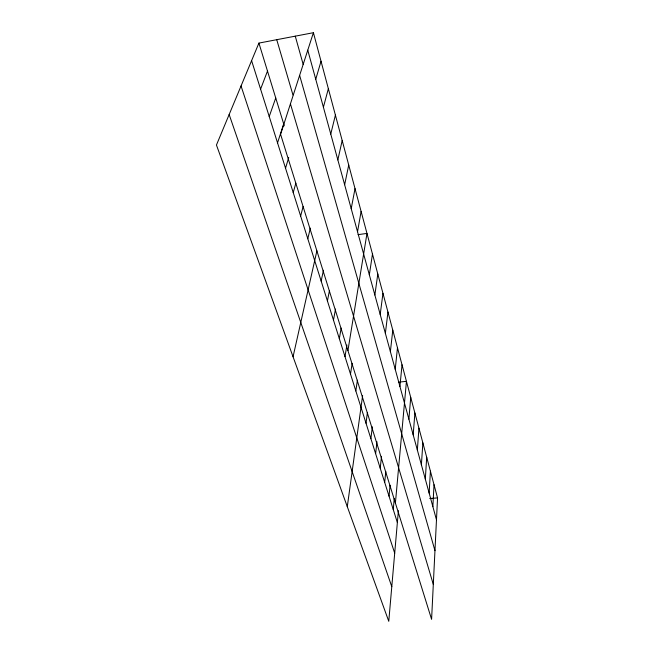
<?xml version="1.0" encoding="UTF-8"?>
<svg xmlns="http://www.w3.org/2000/svg" width="654" height="654" viewBox="0 0 654 654"><rect width="100%" height="100%" fill="white"/><g stroke="black" fill="none" stroke-linecap="round" stroke-linejoin="round"><path stroke-width="0.98" d="M313.413 32.7L437.551 497.923L431.591 619.338L280.591 134.299L313.413 32.7L258.91 43.09L216.449 145.025L388.77 621.3L398.4 510.676M432.858 506.646L434.027 484.72M429.147 493.083L430.414 471.15M425.321 479.137L426.694 457.22M421.389 464.798L422.868 442.889M417.35 450.034L418.936 428.157M413.181 434.836L414.898 413.001M408.897 419.189L410.728 397.403M395.4 503.089L406.445 381.339L398.384 382.173M393.258 509.523L394.256 498.626M389.024 496.133L390.095 485.235M399.921 386.44L402.03 364.793M395.22 369.297L397.485 347.74M384.683 482.366L385.811 471.469M380.211 468.207L381.519 456.329M390.373 351.607L392.792 330.164M375.617 453.639L376.99 441.777M385.369 333.352L387.953 312.032M370.883 438.654L372.339 426.809M366.019 423.22L367.425 412.388M380.203 314.492L382.958 293.319M347.29 506.654L362.627 395.539M374.865 295.003L377.799 274.001M355.825 390.937L357.403 380.17M369.338 274.852L372.478 254.038M350.495 374.047L352.163 363.33M347.928 350.609L366.976 233.413L358.057 234.655M345.001 356.626L346.914 344.985M357.534 231.753L361.106 211.414M339.328 338.649L341.184 328.038M333.466 320.092L335.527 309.048M351.206 208.691L355.024 188.63M327.417 300.914L329.387 290.948M344.65 184.755L348.721 165.021M321.163 281.097L323.452 270.233M293.057 356.757L316.896 250.825M337.84 159.903L342.189 140.52M307.797 238.743L310.356 228.115M330.761 134.078L335.404 115.104M300.644 216.082L303.113 206.55M323.403 107.223L328.357 88.699M293.229 192.587L295.837 183.194M315.743 79.281L321.032 61.247M285.536 168.201L288.725 157.54M277.541 142.866L283.689 123.868M269.227 116.543L275.743 97.969M260.586 89.165L267.494 71.065M429.727 498.503L437.551 497.923M229.153 114.524L391.787 586.679M241.048 85.96L394.705 553.17M251.594 60.659L397.37 522.562M258.91 43.09L284.269 125.789M290.425 103.847L433.308 584.431M276.74 39.69L292.959 94.936M299.63 75.374L434.967 550.668M295.265 36.158L303.211 64.517M307.772 50.178L436.48 519.84"/></g></svg>
